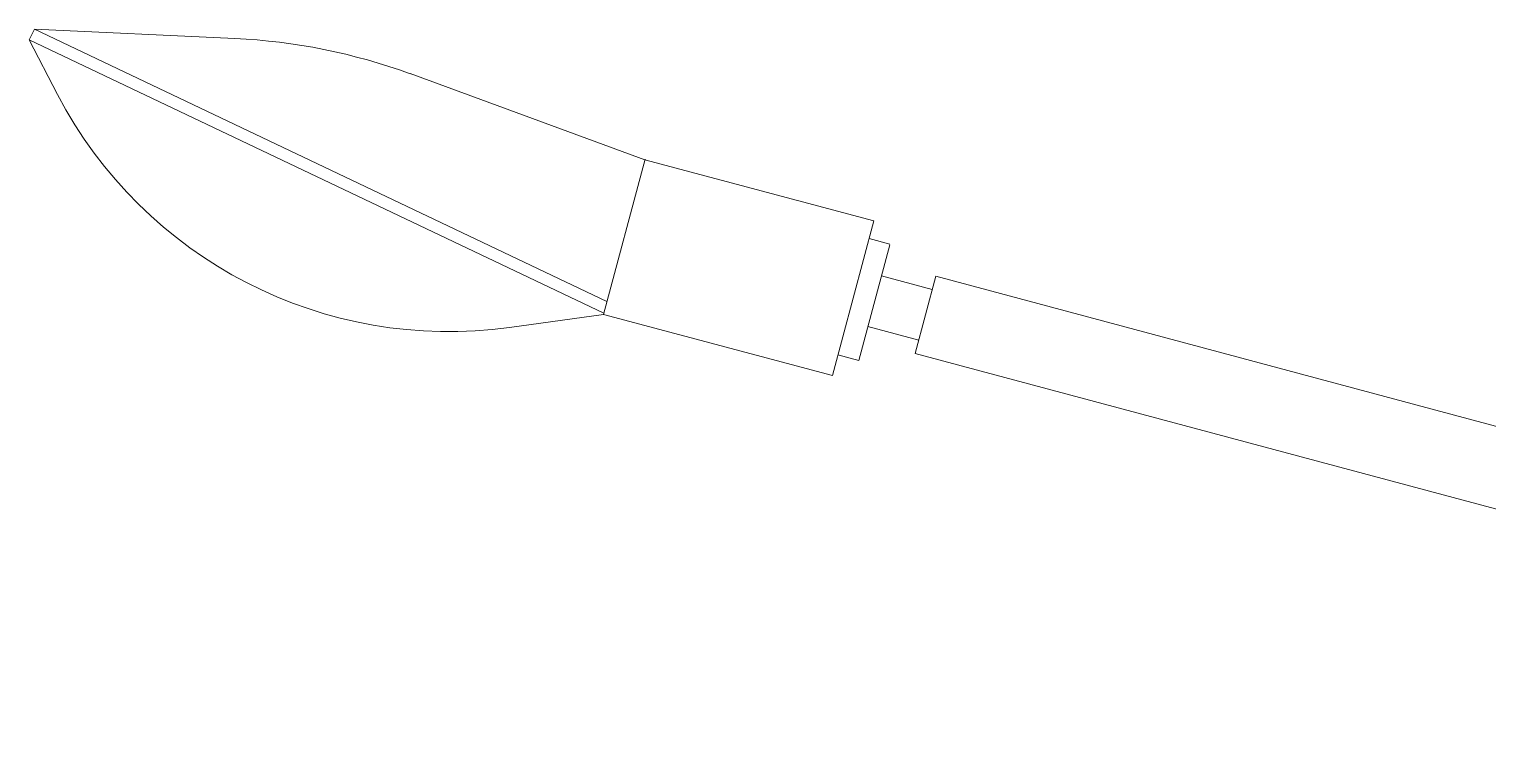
# Model space of a CAD drawing. Header units: millimetres. Extents: x 3633 to 4629, y 3430 to 3787.
# Drawn here: x 3921.62 to 3927.48, y 3499.46 to 3502.36 of the extents above; entities that cross this region are included whole.
import ezdxf

# ---------------------------------------------------------------- set-up
doc = ezdxf.new("R2010")
doc.units = ezdxf.units.MM
doc.layers.add('light', color=7, linetype='Continuous', lineweight=9, true_color=0x000000)

# ---------------------------------------------------------------- blocks, each defined once
blk = doc.blocks.new('*U78')
at = {"layer": 'light', "ltscale": 15}
for p, q in [((-2606, 7696.5), (-2146, 7477.5)), ((-2445, 7689), (-2606, 7696.5)), ((-2610.3, 7687.8), (-2148.6, 7468)), ((-2610.3, 7687.8), (-2587.4, 7643.9)), ((-2115.5, 7591.5), (-2304.2, 7660.7)), ((-2148.8, 7467.1), (-2115.4, 7591.9)), ((-1931.6, 7542.2), (-2115.5, 7591.5)), ((-1964.9, 7417.9), (-1931.6, 7542.2)), ((-1918.7, 7523.6), (-1935.4, 7528)), ((-1943.7, 7430), (-1918.8, 7523.1)), ((-1884.8, 7487.2), (-1925.5, 7498.1)), ((-1898.3, 7435.7), (-1881.7, 7497.8)), ((-1881.7, 7497.8), (-692.1, 7179)), ((-2224.2, 7456.6), (-2148.8, 7467.1)), ((-1964.9, 7417.9), (-2148.8, 7467.1)), ((-1895.3, 7446.3), (-1936.4, 7457.3)), ((-1943.7, 7430), (-1960.4, 7434.5)), ((-708.7, 7116.9), (-1898.3, 7435.7))]:
    blk.add_line(p, q, dxfattribs=at)
blk.add_lwpolyline([(-2606, 7696.5), (-2610.3, 7687.8)], dxfattribs=at)
at = {"layer": 'light', "ltscale": 15, "extrusion": (0, 0, -1)}
for centre, major_axis, start_param, end_param in [((-2466.8, 7217.1), (334, 334), -0.739173, -0.434069), ((-2273.2, 7807.5), (-250.5, 250.5), 3.788377, 5.017672)]:
    blk.add_ellipse(centre, major_axis=major_axis, ratio=1, start_param=start_param, end_param=end_param, dxfattribs=at)

msp = doc.modelspace()

# ---------------------------------------------------------------- block references
at = {"color": 0, "xscale": 0.005, "yscale": 0.005, "zscale": 0.005}
msp.add_blockref('*U78', (3934.6704, 3463.8766), dxfattribs=at)

doc.saveas('drawing.dxf')
